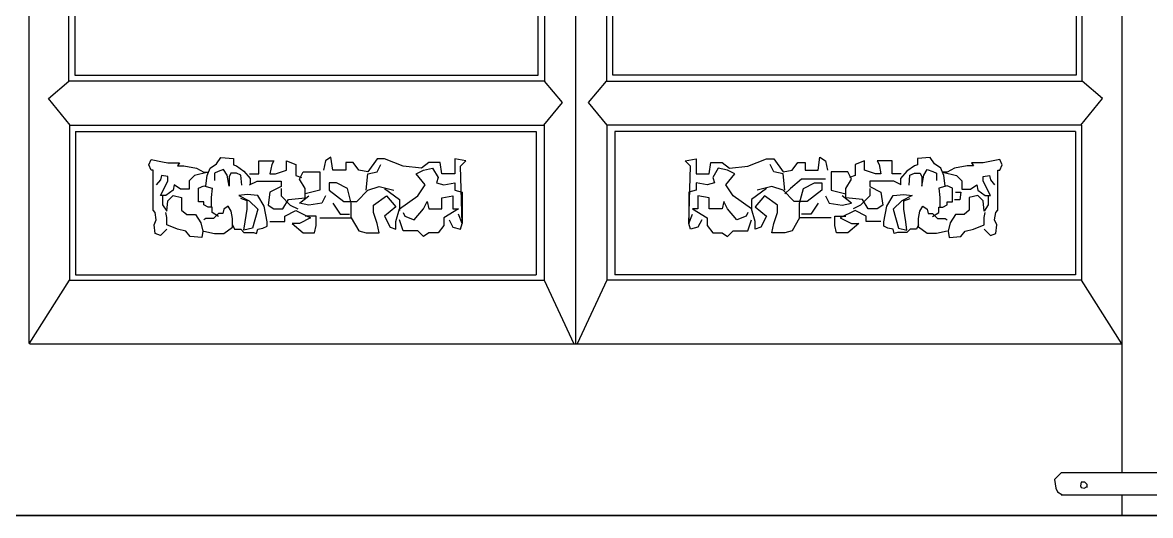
# Model space of a CAD drawing. Extents: x -66030 to 95157, y -13132 to 45879.
# Drawn here: x 42683 to 43601, y 39315 to 39717 of the extents above; entities that cross this region are included whole.
import ezdxf

# ---------------------------------------------------------------- set-up
doc = ezdxf.new("R2010")
doc.units = 0
doc.header["$LTSCALE"] = 100
doc.header["$MEASUREMENT"] = 0
for name, color, linetype in [('2', 1, 'CONTINUOUS'), ('3', 11, 'CONTINUOUS'), ('7', 105, 'CONTINUOUS')]:
    doc.layers.add(name, color=color, linetype=linetype)

msp = doc.modelspace()

# ---------------------------------------------------------------- linework, layer by layer
at = {"layer": '2'}
msp.add_line((45558.73, 39315.29), (42557.19, 39315.29), dxfattribs=at)
at = {"layer": '3'}
for p, q in [((42720.24, 39669.42), (42720.24, 40294.6)), ((43107.82, 40294.6), (43107.82, 39669.42)), ((43158.23, 40294.6), (43158.23, 39669.42)), ((43545.81, 39669.42), (43545.81, 40294.6)), ((42703.84, 39655.4), (42720.24, 39669.42)), ((43107.82, 39669.42), (42720.24, 39669.42)), ((43122.45, 39652.01), (43107.82, 39669.42)), ((43143.6, 39652.01), (43158.23, 39669.42)), ((43158.23, 39669.42), (43545.81, 39669.42)), ((43562.21, 39655.4), (43545.81, 39669.42)), ((42721.43, 39633.66), (42703.84, 39655.4)), ((43544.62, 39633.66), (43562.21, 39655.4)), ((43107.16, 39633.66), (43122.45, 39652.01)), ((43158.89, 39633.66), (43143.6, 39652.01)), ((42720.89, 39633.66), (43107.55, 39633.66)), ((42720.89, 39633.66), (42720.89, 39507.25)), ((43107.55, 39633.66), (43107.55, 39507.25)), ((43545.16, 39633.66), (43158.5, 39633.66)), ((43158.5, 39633.66), (43158.5, 39507.25)), ((43545.16, 39633.66), (43545.16, 39507.25)), ((42687.86, 39455.22), (42720.89, 39507.25)), ((42720.89, 39507.25), (43107.55, 39507.25)), ((43107.55, 39507.25), (43131.77, 39455.22)), ((43158.5, 39507.25), (43134.28, 39455.22)), ((43545.16, 39507.25), (43158.5, 39507.25)), ((43578.19, 39455.22), (43545.16, 39507.25))]:
    msp.add_line(p, q, dxfattribs=at)
at = {"layer": '3', "color": 2}
msp.add_line((-66009.4, 39315.29), (95156.93, 39315.29), dxfattribs=at)
at = {"layer": '3'}
for points in [[(42800.17, 39548.75), (42795, 39543.59), (42790.7, 39545.31), (42789.84, 39552.19), (42791.56, 39556.49), (42790.7, 39562.5), (42788.98, 39564.22), (42788.98, 39596.88), (42787.26, 39596.88), (42785.54, 39601.18), (42787.26, 39605.48), (42796.72, 39603.76), (42801.03, 39602.9), (42810.49, 39602.9), (42808.77, 39600.32), (42813.93, 39600.32), (42824.26, 39598.6), (42830.28, 39595.17), (42833.72, 39595.17), (42822.54, 39592.59), (42818.24, 39588.29), (42818.24, 39581.41), (42811.35, 39581.41), (42806.19, 39584.85), (42805.33, 39580.55), (42799.3, 39576.26), (42795, 39576.26), (42797.58, 39581.41), (42801.03, 39588.29), (42801.03, 39591.73), (42795.86, 39592.59), (42795, 39589.15), (42791.56, 39584.85)], [(42832, 39583.99), (42832.86, 39592.59), (42835.45, 39598.6), (42840.61, 39602.04), (42844.05, 39607.2), (42854.38, 39606.34), (42854.38, 39601.18), (42856.96, 39600.32), (42862.98, 39596.02), (42868.14, 39590.01), (42868.14, 39584.85)], [(42867.59, 39594.02), (42875.12, 39594.02), (42875.12, 39604.55), (42887.17, 39604.55), (42885.66, 39601.54), (42884.16, 39594.02), (42888.67, 39594.02), (42897.71, 39597.03), (42897.71, 39604.55), (42905.24, 39601.54), (42905.24, 39597.03), (42905.24, 39592.51), (42909.76, 39591.01)], [(42950.41, 39557.92), (42956.44, 39547.39), (42962.46, 39545.88), (42973, 39545.88), (42971.5, 39553.4), (42968.48, 39562.43), (42968.48, 39568.45), (42979.03, 39575.97), (42986.55, 39566.94), (42977.52, 39559.42), (42982.04, 39550.4), (42986.55, 39548.89), (42986.55, 39554.91), (42989.57, 39565.44), (43004.63, 39575.97), (43010.65, 39584.99), (43003.12, 39594.02), (43009.14, 39597.03), (43016.67, 39598.53), (43021.19, 39591.01), (43019.68, 39586.5), (43025.71, 39584.99), (43034.74, 39586.5), (43034.74, 39580.48), (43040.77, 39578.98), (43040.77, 39565.44), (43040.77, 39553.4), (43039.26, 39600.03), (43043.78, 39604.55), (43034.74, 39606.05), (43034.74, 39594.02), (43024.2, 39594.02), (43022.7, 39603.04), (43013.66, 39603.04), (43007.64, 39598.53), (42992.58, 39600.03), (42977.52, 39606.05), (42971.5, 39606.05), (42963.97, 39595.52), (42956.44, 39597.03), (42951.92, 39603.04), (42945.9, 39603.04), (42945.9, 39597.03), (42935.36, 39597.03), (42933.85, 39607.56), (42929.33, 39604.55), (42927.83, 39597.03)], [(42962.46, 39580.48), (42963.97, 39594.02), (42971.5, 39595.52), (42974.51, 39601.54)], [(43315.64, 39557.92), (43309.61, 39547.39), (43303.59, 39545.88), (43293.05, 39545.88), (43294.55, 39553.4), (43297.57, 39562.43), (43297.57, 39568.45), (43287.03, 39575.97), (43279.5, 39566.94), (43288.53, 39559.42), (43284.01, 39550.4), (43279.5, 39548.89), (43279.5, 39554.91), (43276.48, 39565.44), (43261.43, 39575.97), (43255.4, 39584.99), (43262.93, 39594.02), (43256.91, 39597.03), (43249.38, 39598.53), (43244.86, 39591.01), (43246.37, 39586.5), (43240.34, 39584.99), (43231.31, 39586.5), (43231.31, 39580.48), (43225.29, 39578.98), (43225.29, 39565.44), (43225.29, 39553.4), (43226.79, 39600.03), (43222.27, 39604.55), (43231.31, 39606.05), (43231.31, 39594.02), (43241.85, 39594.02), (43243.36, 39603.04), (43252.39, 39603.04), (43258.41, 39598.53), (43273.47, 39600.03), (43288.53, 39606.05), (43294.55, 39606.05), (43302.08, 39595.52), (43309.61, 39597.03), (43314.13, 39603.04), (43320.15, 39603.04), (43320.15, 39597.03), (43330.7, 39597.03), (43332.2, 39607.56), (43336.72, 39604.55), (43338.22, 39597.03)], [(43303.59, 39580.48), (43302.08, 39594.02), (43294.55, 39595.52), (43291.54, 39601.54)], [(43398.46, 39594.02), (43390.93, 39594.02), (43390.93, 39604.55), (43378.88, 39604.55), (43380.39, 39601.54), (43381.89, 39594.02), (43377.38, 39594.02), (43368.34, 39597.03), (43368.34, 39604.55), (43360.81, 39601.54), (43360.81, 39597.03), (43360.81, 39592.51), (43356.29, 39591.01)], [(43434.05, 39583.99), (43433.19, 39592.59), (43430.61, 39598.6), (43425.44, 39602.04), (43422, 39607.2), (43411.67, 39606.34), (43411.67, 39601.18), (43409.09, 39600.32), (43403.07, 39596.02), (43397.91, 39590.01), (43397.91, 39584.85)], [(43465.89, 39548.75), (43471.05, 39543.59), (43475.35, 39545.31), (43476.21, 39552.19), (43474.49, 39556.49), (43475.35, 39562.5), (43477.07, 39564.22), (43477.07, 39596.88), (43478.79, 39596.88), (43480.51, 39601.18), (43478.79, 39605.48), (43469.33, 39603.76), (43465.02, 39602.9), (43455.56, 39602.9), (43457.28, 39600.32), (43452.12, 39600.32), (43441.79, 39598.6), (43435.77, 39595.17), (43432.33, 39595.17), (43443.51, 39592.59), (43447.82, 39588.29), (43447.82, 39581.41), (43454.7, 39581.41), (43459.86, 39584.85), (43460.72, 39580.55), (43466.75, 39576.26), (43471.05, 39576.26), (43468.47, 39581.41), (43465.02, 39588.29), (43465.02, 39591.73), (43470.19, 39592.59), (43471.05, 39589.15), (43474.49, 39584.85)], [(42861.28, 39584.71), (42860.53, 39592.88), (42856.82, 39594.37), (42852.36, 39594.37), (42850.87, 39591.4), (42850.87, 39583.97), (42849.38, 39592.88), (42846.41, 39597.34), (42841.95, 39595.85), (42838.97, 39594.37), (42838.97, 39588.43)], [(42867.59, 39584.99), (42873.62, 39588), (42887.17, 39588), (42893.19, 39588), (42893.19, 39583.49), (42884.16, 39578.98), (42882.65, 39568.45), (42887.17, 39565.44), (42894.7, 39565.44), (42899.21, 39572.96), (42912.77, 39574.46), (42912.77, 39581.98), (42908.25, 39589.51), (42911.26, 39595.52), (42924.81, 39595.52), (42924.81, 39580.48), (42912.77, 39577.47)], [(43398.46, 39584.99), (43392.44, 39588), (43378.88, 39588), (43372.86, 39588), (43372.86, 39583.49), (43381.89, 39578.98), (43383.4, 39568.45), (43378.88, 39565.44), (43371.35, 39565.44), (43366.84, 39572.96), (43353.28, 39574.46), (43353.28, 39581.98), (43357.8, 39589.51), (43354.79, 39595.52), (43341.24, 39595.52), (43341.24, 39580.48), (43353.28, 39577.47)], [(43404.77, 39584.71), (43405.52, 39592.88), (43409.23, 39594.37), (43413.69, 39594.37), (43415.18, 39591.4), (43415.18, 39583.97), (43416.67, 39592.88), (43419.64, 39597.34), (43424.1, 39595.85), (43427.08, 39594.37), (43427.08, 39588.43)], [(42842.33, 39559.06), (42837.17, 39562.5), (42837.17, 39566.8), (42833.72, 39566.8), (42830.28, 39568.52), (42830.28, 39571.1), (42825.98, 39571.1), (42825.98, 39576.26), (42825.98, 39582.27), (42830.28, 39583.99), (42837.17, 39582.27), (42836.31, 39574.54), (42836.31, 39566.8)], [(42893.19, 39581.98), (42893.19, 39575.97), (42900.72, 39568.45), (42906.74, 39565.44)], [(42950.41, 39557.92), (42950.41, 39569.95), (42947.4, 39581.98), (42938.37, 39586.5), (42932.34, 39586.5), (42932.34, 39580.48), (42944.39, 39571.45), (42954.93, 39571.45), (42963.97, 39580.48), (42973, 39583.49), (42985.05, 39580.48)], [(42977.52, 39581.98), (42989.57, 39572.96), (42989.57, 39563.93)], [(43288.53, 39581.98), (43276.48, 39572.96), (43276.48, 39563.93)], [(43315.64, 39557.92), (43315.64, 39569.95), (43318.65, 39581.98), (43327.68, 39586.5), (43333.71, 39586.5), (43333.71, 39580.48), (43321.66, 39571.45), (43311.12, 39571.45), (43302.08, 39580.48), (43293.05, 39583.49), (43281, 39580.48)], [(43336.72, 39589.51), (43317.14, 39589.51), (43308.11, 39581.98), (43303.59, 39577.47)], [(43372.86, 39581.98), (43372.86, 39575.97), (43365.33, 39568.45), (43359.31, 39565.44)], [(43423.72, 39559.06), (43428.88, 39562.5), (43428.88, 39566.8), (43432.33, 39566.8), (43435.77, 39568.52), (43435.77, 39571.1), (43440.07, 39571.1), (43440.07, 39576.26), (43440.07, 39582.27), (43435.77, 39583.99), (43428.88, 39582.27), (43429.74, 39574.54), (43429.74, 39566.8)], [(42796.72, 39576.26), (42796.72, 39568.52), (42800.17, 39563.36), (42801.03, 39571.96), (42805.33, 39576.26), (42812.21, 39574.54), (42812.21, 39567.66), (42812.21, 39564.22), (42816.51, 39560.78), (42819.96, 39560.78), (42823.4, 39560.78), (42827.7, 39553.91), (42829.42, 39547.03), (42828.56, 39541.87), (42819.1, 39542.73), (42815.65, 39547.03), (42808.77, 39548.75), (42800.17, 39552.19), (42800.17, 39558.2), (42799.3, 39562.5)], [(42853.52, 39552.19), (42855.24, 39548.75), (42860.4, 39548.75), (42862.98, 39546.17), (42870.73, 39546.17), (42873.31, 39545.31), (42874.17, 39548.75), (42878.47, 39549.61), (42881.91, 39551.33), (42881.91, 39554.77), (42879.33, 39567.66), (42874.17, 39576.26), (42865.56, 39577.11), (42858.68, 39576.26), (42867.28, 39571.96), (42874.17, 39565.08), (42869.87, 39549.61), (42862.98, 39547.89), (42863.84, 39554.77), (42865.56, 39565.08), (42865.56, 39571.96), (42860.4, 39573.68)], [(42929.33, 39575.97), (42926.32, 39569.95), (42915.78, 39568.45), (42908.25, 39569.95), (42915.78, 39575.97)], [(42992.58, 39562.43), (42994.08, 39559.42), (43001.61, 39556.41), (43009.14, 39565.44), (43012.15, 39571.45), (43013.66, 39565.44), (43024.2, 39565.44), (43024.2, 39574.46), (43033.24, 39575.97), (43033.24, 39565.44), (43037.75, 39565.44), (43025.71, 39557.92), (43025.71, 39551.9), (43021.19, 39545.88), (43013.66, 39545.88), (43009.14, 39542.88), (43004.63, 39547.39), (42992.58, 39547.39), (42989.57, 39556.41)], [(43273.47, 39562.43), (43271.97, 39559.42), (43264.44, 39556.41), (43256.91, 39565.44), (43253.9, 39571.45), (43252.39, 39565.44), (43241.85, 39565.44), (43241.85, 39574.46), (43232.81, 39575.97), (43232.81, 39565.44), (43228.3, 39565.44), (43240.34, 39557.92), (43240.34, 39551.9), (43244.86, 39545.88), (43252.39, 39545.88), (43256.91, 39542.88), (43261.43, 39547.39), (43273.47, 39547.39), (43276.48, 39556.41)], [(43336.72, 39575.97), (43339.73, 39569.95), (43350.27, 39568.45), (43357.8, 39569.95), (43350.27, 39575.97)], [(43412.53, 39552.19), (43410.81, 39548.75), (43405.65, 39548.75), (43403.07, 39546.17), (43395.33, 39546.17), (43392.74, 39545.31), (43391.88, 39548.75), (43387.58, 39549.61), (43384.14, 39551.33), (43384.14, 39554.77), (43386.72, 39567.66), (43391.88, 39576.26), (43400.49, 39577.11), (43407.37, 39576.26), (43398.77, 39571.96), (43391.88, 39565.08), (43396.19, 39549.61), (43403.07, 39547.89), (43402.21, 39554.77), (43400.49, 39565.08), (43400.49, 39571.96), (43405.65, 39573.68)], [(43469.33, 39576.26), (43469.33, 39568.52), (43465.89, 39563.36), (43465.02, 39571.96), (43460.72, 39576.26), (43453.84, 39574.54), (43453.84, 39567.66), (43453.84, 39564.22), (43449.54, 39560.78), (43446.09, 39560.78), (43442.65, 39560.78), (43438.35, 39553.91), (43436.63, 39547.03), (43437.49, 39541.87), (43446.95, 39542.73), (43450.4, 39547.03), (43457.28, 39548.75), (43465.89, 39552.19), (43465.89, 39558.2), (43466.75, 39562.5)], [(43442.65, 39578.83), (43446.95, 39578.83), (43446.09, 39572.82), (43441.79, 39572.82)], [(42830.28, 39547.03), (42838.89, 39545.31), (42846.63, 39545.31), (42853.52, 39550.47), (42853.52, 39557.35), (42852.66, 39563.36), (42850.07, 39567.66), (42846.63, 39565.08), (42845.77, 39561.64), (42842.33, 39561.64), (42840.61, 39559.92), (42838.03, 39557.35), (42832, 39557.35), (42830.28, 39556.49)], [(42884.16, 39554.91), (42896.2, 39554.91), (42896.2, 39559.42), (42905.24, 39563.93), (42917.29, 39557.92), (42908.25, 39553.4), (42902.23, 39553.4), (42911.26, 39545.88), (42920.3, 39545.88), (42921.8, 39551.9), (42921.8, 39559.42), (42912.77, 39559.42)], [(42935.36, 39569.95), (42941.38, 39560.93), (42948.91, 39560.93)], [(43330.7, 39569.95), (43324.67, 39560.93), (43317.14, 39560.93)], [(43381.89, 39554.91), (43369.85, 39554.91), (43369.85, 39559.42), (43360.81, 39563.93), (43348.77, 39557.92), (43357.8, 39553.4), (43363.82, 39553.4), (43354.79, 39545.88), (43345.75, 39545.88), (43344.25, 39551.9), (43344.25, 39559.42), (43353.28, 39559.42)], [(43435.77, 39547.03), (43427.16, 39545.31), (43419.42, 39545.31), (43412.53, 39550.47), (43412.53, 39557.35), (43413.4, 39563.36), (43415.98, 39567.66), (43419.42, 39565.08), (43420.28, 39561.64), (43423.72, 39561.64), (43425.44, 39559.92), (43428.02, 39557.35), (43434.05, 39557.35), (43435.77, 39556.49)], [(42924.81, 39557.92), (42950.41, 39557.92)], [(43030.22, 39556.41), (43033.24, 39550.4), (43039.26, 39548.89), (43040.77, 39553.4), (43037.75, 39560.93)], [(43235.83, 39556.41), (43232.81, 39550.4), (43226.79, 39548.89), (43225.29, 39553.4), (43228.3, 39560.93)], [(43341.24, 39557.92), (43315.64, 39557.92)], [(43528.8, 39331.99), (43656.21, 39331.99), (43661.73, 39336.5), (43662.23, 39341.51), (43662.23, 39345.02), (43657.71, 39349.53), (43652.2, 39350.03), (43528.8, 39350.03), (43523.28, 39344.52), (43524.29, 39337.5), (43525.79, 39334.5), (43529.3, 39332.49)], [(43549.87, 39338), (43549.87, 39340.51), (43547.86, 39342.51), (43544.85, 39342.51), (43544.35, 39339.51), (43544.85, 39338), (43547.36, 39337.5), (43549.87, 39339)]]:
    msp.add_lwpolyline(points, dxfattribs=at)
at = {"layer": '7', "color": 7}
for p, q in [((43578.19, 42090.77), (43578.19, 39350.03)), ((43133.03, 42038.22), (43133.03, 39455.22)), ((42688.49, 39455.22), (43578.19, 39455.22)), ((43578.19, 39331.99), (43578.19, 39315.29))]:
    msp.add_line(p, q, dxfattribs=at)
at = {"layer": '7'}
for p, q in [((42725.25, 40289.71), (42725.25, 39674.26)), ((43102.68, 39674.26), (43102.68, 40289.71)), ((43163.37, 39674.26), (43163.37, 40289.71)), ((43540.8, 40289.71), (43540.8, 39674.26)), ((42725.25, 39674.26), (43102.68, 39674.26)), ((43540.8, 39674.26), (43163.37, 39674.26)), ((42725.81, 39628.3), (43100.99, 39628.3)), ((42725.81, 39628.3), (42725.81, 39511.53)), ((43100.99, 39628.3), (43100.99, 39511.53)), ((43540.24, 39628.3), (43165.06, 39628.3)), ((43165.06, 39628.3), (43165.06, 39511.53)), ((43540.24, 39628.3), (43540.24, 39511.53)), ((42725.81, 39511.53), (43100.99, 39511.53)), ((43540.24, 39511.53), (43165.06, 39511.53))]:
    msp.add_line(p, q, dxfattribs=at)
at = {"layer": '7', "color": 7}
msp.add_lwpolyline([(42687.86, 39455.86), (42687.86, 42038.22), (43578.19, 42038.22)], dxfattribs=at)

doc.saveas('drawing.dxf')
